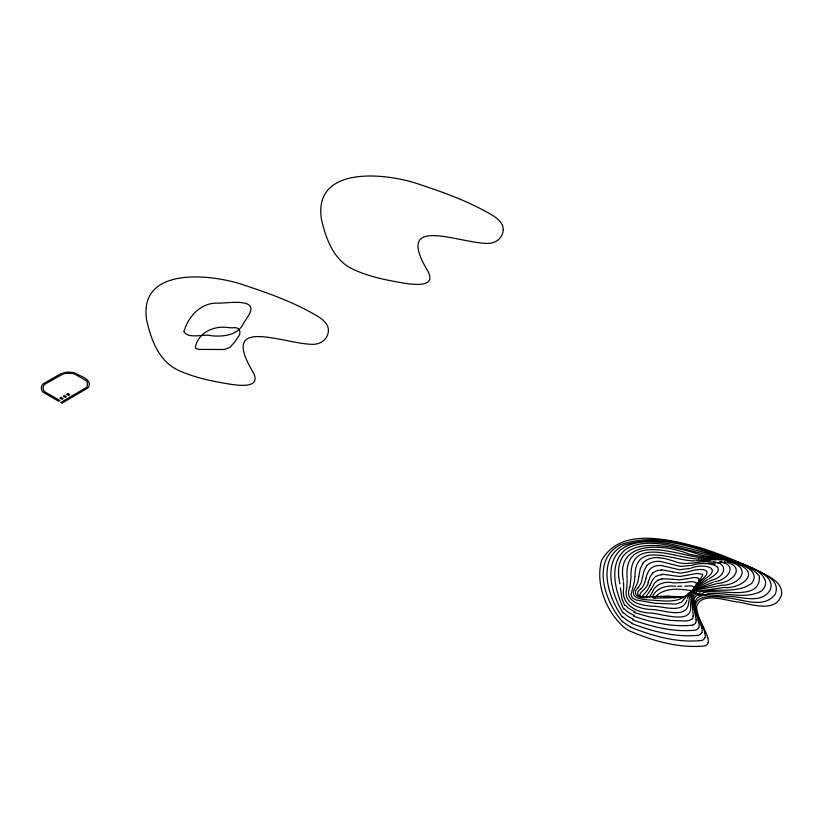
<?xml version="1.0" encoding="UTF-8"?>
<svg xmlns="http://www.w3.org/2000/svg" width="823" height="823" viewBox="0 0 823 823"><rect width="100%" height="100%" fill="white"/><g stroke="black" fill="none" stroke-linecap="round" stroke-linejoin="round"><path stroke-width="1.23" d="M631.025 576.81C629.492 535.536 675.621 558.323 698.305 559.084M631.015 577.54L629.934 586.943M634.975 576.182C635.181 539.394 674.634 561.77 694.982 560.813M634.945 576.748L634.255 582.283L631.025 594.463L632.27 597.786L635.973 599.936L655.52 603.321L675.93 604.072L681.567 602.127L687.514 595.173M693.892 600.8L694.561 607.775L699.087 624.215A27.612 13.796 -2.2 0 1 698.778 627.743M626.9 587.211L627.147 578.981M626.848 587.817C622.178 602.981 638.699 608.886 650.798 609.514C661.363 608.989 686.763 620.12 688.553 603.403M693.213 615.995L692.75 609.689M638.864 576.337L640.232 568.796L642.866 563.539M638.813 576.758L637.784 582.283L635.644 586.964M688.573 603.228L690.23 593.62M642.485 577.417L644.09 570.72L646.539 566.203M642.598 576.83L641.148 582.859L638.401 587.488M692.174 596.089L691.824 601.85L692.719 609.432M629.862 587.262C623.474 601.952 641.734 605.625 652.413 606.222C663.132 605.985 682.36 614.205 686.896 600.132M702.43 575.709L698.655 582.067M699.015 579.731L698.449 581.305M691.238 594.525L690.59 606.057M645.798 578.744L645.613 579.464M689.108 593.815L687.493 598.568M708.109 642.67L707.492 643.967A7.489 4.321 0 0 1 704.961 645.88C679.253 648.637 652.567 640.952 629.081 630.644A55.769 32.2 0 0 1 624.575 627.784C606.366 612.075 595.204 584.392 601.51 560.648C620.48 526.298 669.459 539.6 699.931 547.614C717.039 552.922 733.663 559.681 750 566.985C760.318 572.417 781.161 578.62 775.328 594.062C763.281 610.399 740.124 597.704 723.612 597.663C709.498 595.029 687.771 595.502 698.069 615.686M648.185 581.954L650.407 576.316L652.948 572.777M648.082 582.273C648.709 588.486 635.377 593.65 641.456 597.087M641.539 597.107L647.444 590.297L649.954 585.431M704.941 637.537L704.293 638.72A7.253 4.022 -0.6 0 1 701.813 640.469M650.077 585.143L652.68 579.711L655.561 576.378M701.752 632.558L701.093 633.628A7.016 3.724 -1.2 0 1 698.676 635.212C676.115 637.722 652.917 631.55 631.879 623.577M689.283 593.249L695.805 587.272L707.955 579.443M651.291 588.918L646.477 595.862M651.199 589.114L654.594 583.116L658.287 579.845M690.384 593.167C699.272 587.889 710.691 587.9 720.65 585.4M695.353 587.2C699.663 581.172 691.402 581.1 686.773 582.345M691.526 593.712L692.133 592.941A2.078 0.751 -18.3 0 1 692.719 592.591L694.622 591.871M698.583 627.733L697.894 628.69A6.769 3.415 -1.7 0 1 695.548 630.12C674.325 632.434 652.526 627.003 632.62 619.791M635.428 587.365C626.529 600.913 648.719 599.514 656.651 600.502C666.383 601.232 677.051 602.251 685.353 596.119M692.647 594.69L693.419 593.743A3.045 1.276 -13.1 0 1 694.427 593.177L696.505 592.529M652.351 592.282C654.82 584.659 664.83 580.678 673.08 582.849M652.042 592.838L649.512 596.809L668.07 596.037L675.158 597.097M652.289 597.035C656.106 587.817 666.435 585.204 675.539 586.274M693.81 595.862L694.663 594.875A4.28 1.975 -9.4 0 1 696.227 594.031L698.141 593.496M695.929 585.729L695.384 586.583M701.721 579.855L695.25 586.799M693.326 589.762L688.203 594.072L689.972 592.251M692.328 591.284L700.352 588.178L716.524 583.723M687.761 594.792L688.223 594.062L687.102 595.42M695.322 623.217L694.859 623.783A6.625 3.148 -2.1 0 1 692.441 625.202M691.166 592.087L698.202 582.663M638.247 587.694C630.85 594.093 639.265 598.897 646.065 597.57M638.453 587.427L638 588.044M695.054 597.087L695.168 596.932A6.296 3.148 -6.2 0 1 698.573 594.885M688.697 594.648L689.263 593.908M649.326 597.045L645.716 596.973M687.534 595.41L689.118 593.496M690.662 592.128L695.26 586.686M655.139 597.097C664.398 586.984 680.436 588.743 692.585 590.893M689.561 592.992L692.513 591.058M690.25 592.21L704.848 579.125M640.716 588.97C646.539 583.836 644.985 574.938 649.964 569.29A16.223 11.913 22.7 0 1 660.91 565.494M640.551 589.145C634.379 593.218 639.029 598.434 645.294 596.593M692.061 618.834L689.561 620.347L685.569 621.036L670.56 620.429L649.645 617.003L633.977 612.487M645.263 596.994L646.343 596.006M701.957 579.608C715.496 567.973 698.521 568.086 689.396 571.532M705.445 578.662C723.623 566.44 700.99 563.59 690.939 568.189M709.189 578.692C733.272 564.64 703.356 560.782 691.886 565.37M685.25 596.191L686.876 595.245M692.915 590.338L713.49 582.056M686.948 595.214L695.116 588.466L711.062 580.41M711.463 580.225C726.153 577.036 729.147 561.728 711.628 561.986C699.416 560.226 686.835 566.502 674.973 561.481M701.803 640.459C677.833 643.154 653.092 636.2 630.902 627.311M686.557 596.171L685.981 596.264M714.827 581.583C727.635 580.472 738.807 564.599 720.115 561.934M692.4 625.171C672.545 627.311 652.155 622.558 633.391 616.118M698.614 594.936L699.715 594.669M717.491 583.466C733.427 582.581 746.831 566.275 724.333 561.636M688.892 571.666L680.282 573.168L672.72 571.913M688.645 574.958L696.731 573.446L702.214 574.166A15.832 3.704 -43.5 0 1 702.605 575.524M689.941 568.436L679.428 569.742L660.89 565.411M687.946 575.123L679.747 576.501L672.442 575.586M696.227 591.459L723.88 587.499M687.534 578.651C691.032 578.343 696.423 575.915 699.077 579.042M687.112 578.734L679.51 579.804L672.854 579.31M691.567 565.432L680.456 566.419L660.036 561.368A18.106 12.993 18.1 0 0 646.394 566.121M721.164 585.297C741.05 585.523 752.994 566.625 727.995 561.584M661.661 578.692L672.401 579.238M675.981 597.611L684.252 596.459M675.693 597.663L655.159 598.115M699.684 591.922C716.74 587.776 737.13 594.134 751.831 583.24C760.668 570.956 741.914 564.218 732.84 561.667M685.888 582.458L673.852 582.91M685.446 596.325L684.376 596.449M724.435 587.427C738.262 589.299 761.378 574.835 739.702 565.01C723.664 557.397 705.455 558.189 688.522 553.93C664.068 543.736 615.306 540.022 623.371 580.421M703.13 592.766C718.582 587.848 761.594 602.786 759.3 575.905C744.661 559.27 719.569 559.877 699.519 554.517C670.292 544.497 608.495 531.781 619.914 583.857M645.16 597.004L643.648 597.087M696.104 560.751L710.671 560.432M663.801 597.087L667.638 597.087M661.97 574.156L672.062 575.503M707.08 593.867C725.053 591.706 744.949 600.08 761.481 591.007C773.281 580.122 756.893 568.734 746.646 565.957M684.654 586.099C687.75 586.49 693.161 584.412 694.807 588.023M681.742 586.202L677.813 586.274M662.957 596.675L674.027 596.449L681.197 597.189M660.931 596.696L660.262 596.696M655.252 596.696L645.952 596.603M661.507 569.722L672.412 571.82M698.706 559.095L716.154 559.918M654.81 598.095L652.906 598.002M658.801 557.706L665.941 558.807L674.706 561.389M647.156 597.642L646.374 597.591M700.929 557.757C676.167 554.62 623.464 532.584 627.116 577.921M701.371 557.788L722.049 560.082M733.242 561.42C713.551 556.173 693.676 551.575 673.996 546.277C658.359 542.985 640.51 540.495 626.108 549.136C607.58 563.138 615.46 591.274 623.649 609.03M742.593 564.321C719.065 556.348 695.085 549.589 670.868 544.065C654.059 541.081 634.296 539.137 619.966 550.34C603.475 567.088 612.507 595.224 622.888 612.909M742.634 564.125L748.683 566.574M746.821 565.668C706.906 551.4 662.433 529.436 619.853 545.001C590.76 560.761 605.008 602.313 622.455 621.653M748.621 566.44L755.658 569.619M749.249 566.821C709.333 554.208 665.282 530.907 622.846 545.618C596.243 560.052 608.074 597.765 622.353 617.003M749.516 566.821L750.411 567.212M750.36 567.314C759.115 571.491 774.957 577.458 770.205 589.947C761.316 604.854 740.762 596.233 726.976 596.243C716.936 596.336 693.542 589.69 694.972 606.17C696.412 616.046 702.369 622.99 704.92 633M755.823 569.711C765.678 575.472 783.002 580.472 781.603 594.669C776.007 612.96 752.634 604.576 739.177 602.169C727.265 601.366 701.422 590.626 696.587 606.808C696.947 618.073 704.704 627.198 707.831 637.702M624.739 605.543L621.91 598.64L620.347 587.807M697.894 616.437L701.998 628.453M694.931 613.012L696.155 619.956M694.859 612.724L693.089 604.267L693.038 598.259A26.748 12.829 -4.8 0 1 693.501 595.852M623.474 581.84L623.7 587.221M690.59 606.16C692.729 625.871 659.737 612.754 649.234 612.981C635.541 612.271 620.686 603.815 623.721 588.167M695.558 587.138A12.047 1.08 -57 0 1 695.466 587.324M658.523 580.122A14.104 10.288 24.8 0 1 661.887 579.176M697.544 582.386A11.738 1.142 -55.2 0 1 695.096 586.408M698.974 579.155A15.153 2.747 -48.3 0 1 698.82 579.917M655.777 576.584A14.3 10.36 25.7 0 1 662.186 574.835M653.02 572.829A14.968 10.966 25.7 0 1 661.61 570.174M642.67 563.436A20.359 14.156 14.1 0 1 658.791 557.593M708.099 563.179A26.603 7.057 0.7 0 1 715.29 564.043M689.365 593.352A14.156 1.955 -42.6 0 1 689.489 593.085M713.418 562.274A31.12 9.32 1.6 0 1 720.269 563.436M689.993 593.712A15.544 4.454 -22.8 0 1 690.013 593.301M719.652 561.811A36.335 12.242 1.9 0 1 725.053 562.973M690.981 594.566A20.956 8.055 -11.8 0 1 691.053 593.774M694.818 592.776A20.791 10.709 -17 0 1 696.299 592.385M635.058 611.705A32.529 17.705 -2 0 1 625.449 605.347M693.141 615.995A23.939 10.38 -3.3 0 1 692.431 618.855M692.02 596.109A24.371 10.74 -7.4 0 1 692.277 594.7M696.783 593.743A26.007 12.664 -12.2 0 1 699.673 593.198M634.348 615.429A36.634 20.318 -2 0 1 624.348 608.825M696.042 619.966A26.141 12.252 -2.8 0 1 695.6 623.227M698.377 594.36A26.758 13.065 -8.9 0 1 703.048 593.712M633.422 619.225A40.831 23.023 -1.9 0 1 623.536 612.693M693.995 600.79A27.159 13.806 -3.6 0 1 694.797 597.066M699.91 595.296A28.466 14.423 -6.3 0 1 706.936 594.628M632.414 623.206A45.543 26.038 -1.7 0 1 622.816 616.839M701.865 628.463A29.525 15.586 -1.5 0 1 701.947 632.568M631.097 627.188A50.532 29.186 -1.2 0 1 622.63 621.581M704.786 633.01A30.492 16.882 -0.8 0 1 705.116 637.547M707.718 637.712A31.521 18.199 0 0 1 708.284 642.681M184.013 331.535C188.21 339.611 204.022 333.449 211.686 335.794C223.753 336.823 237.96 335.445 243.762 322.966A165.711 95.674 0 0 0 247.085 317.657C262.702 296.218 226.387 303.821 216.356 303.111C200.164 303.276 188.045 316.906 184.013 331.535M195.37 347.008L195.997 348.633L198.909 349.415L224.319 349.487L230.08 347.285L235.296 341.278A110.735 63.937 0 0 0 237.528 337.739C242.26 332.852 239.771 326.247 232.58 327.852A70.685 40.811 0 0 0 228.815 327.657C214.566 325.27 198.61 331.978 195.37 347.008M328.428 330.568C328.367 335.65 325.188 340.465 320.579 342.594A13.549 7.819 0 0 1 314.396 344.292C286.291 345.413 217.807 313.398 252.98 371.965C262.321 388.991 238.3 385.452 229.185 384.053C211.562 381.08 193.693 377.551 177.449 369.856A55.748 32.19 0 0 1 169.764 365.001C156.133 354.013 150.311 336.319 146.566 319.849C138.47 265.952 211.645 273.925 243.649 284.953C269.563 293.523 295.683 302.854 319.067 317.133C323.604 320.209 328.644 324.56 328.428 330.568M503.234 229.658C503.172 234.74 500.003 239.555 495.395 241.684A13.549 7.819 0 0 1 489.201 243.371C461.106 244.493 392.622 212.478 427.795 271.045C437.126 288.081 413.105 284.542 404 283.133C386.378 280.17 368.509 276.631 352.265 268.936A55.748 32.19 0 0 1 344.57 264.08C330.949 253.093 325.126 235.409 321.382 218.928C313.275 165.032 386.46 173.005 418.465 184.043C444.369 192.603 470.489 201.933 493.882 216.212C498.419 219.299 503.46 223.64 503.234 229.658M89.46 384.115L88.946 386.326A12.458 7.191 0 0 1 87.403 388.291L61.992 403.147L60.789 402.447L85.952 387.767A11.069 6.389 0 0 0 87.31 386.059L87.3 382.232A10.514 6.07 0 0 0 85.931 380.555L74.903 374.198A10.462 6.039 0 0 0 72.013 373.416L65.459 373.405A10.329 5.967 0 0 0 62.579 374.198L46.139 383.518C41.922 385.092 41.983 391.079 46.181 392.622L59.842 400.513L58.639 401.213L44.977 393.322C40.132 391.532 40.06 384.629 44.936 382.829L60.635 373.807L66.179 372.284A13.693 7.901 0 0 1 70.037 372.191L72.506 372.469A12.078 6.975 0 0 1 75.839 373.375C80.325 376.461 88.483 377.819 89.46 384.115M61.169 397.447L59.966 398.137L61.962 399.289L63.165 398.599L61.169 397.447M64.492 395.524L63.289 396.223L65.295 397.375L66.498 396.676L64.492 395.524M67.815 393.61L66.612 394.299L68.618 395.452L69.821 394.762L67.815 393.61"/></g></svg>
